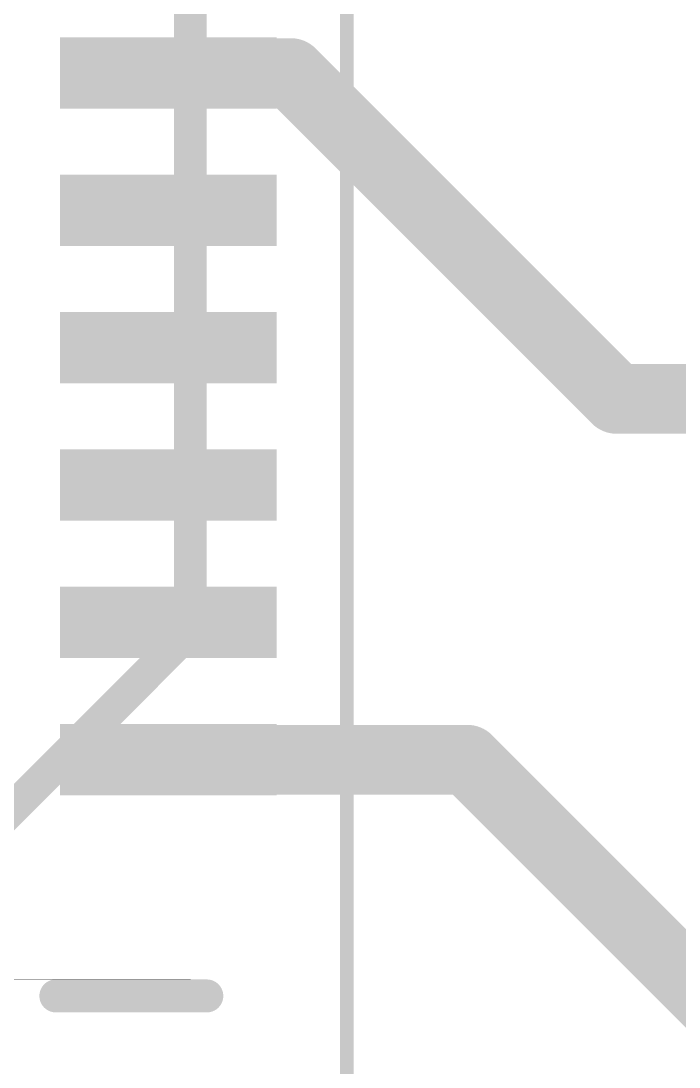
# Model space of a CAD drawing. Extents: x -1.4 to 96, y -1.9 to 20.5.
# Drawn here: x 89.433 to 91.83, y 7.881 to 11.69 of the extents above; entities that cross this region are included whole.
import ezdxf

# ---------------------------------------------------------------- set-up
doc = ezdxf.new("R2010")
doc.units = 0
for name, color, linetype in [('1', 12, 'CONTINUOUS'), ('21', 253, 'CONTINUOUS'), ('39', 12, 'CONTINUOUS'), ('51', 253, 'CONTINUOUS')]:
    doc.layers.add(name, color=color, linetype=linetype)

# ---------------------------------------------------------------- blocks, each defined once
blk = doc.blocks.new('RECT')
blk.add_solid([(-0.5, -0.5), (0.5, -0.5), (-0.5, 0.5), (0.5, 0.5)])

msp = doc.modelspace()

# ---------------------------------------------------------------- linework, layer by layer
at = {"layer": '1', "const_width": 0.254}
for points in [[(90.4167, 11.5), (89.97, 11.5)], [(91.6029, 10.3138), (90.4167, 11.5)], [(93.884, 10.3138), (91.6029, 10.3138)], [(91.0592, 9), (89.97, 9)], [(93.0543, 7.005), (91.0592, 9)]]:
    msp.add_lwpolyline(points, dxfattribs=at)
at = {"layer": '1', "const_width": 0.127}
for points in [[(89.97, 11.5635, 1), (89.97, 11.4365)], [(90.4616, 11.5449, 1), (90.3718, 11.4551)], [(90.4167, 11.4365, 1), (90.4167, 11.5635)], [(91.6029, 10.3773, 1), (91.6029, 10.2503)], [(91.558, 10.2689, 1), (91.6478, 10.3587)], [(89.97, 9.0635, 1), (89.97, 8.9365)], [(91.1041, 9.0449, 1), (91.0143, 8.9551)], [(91.0592, 8.9365, 1), (91.0592, 9.0635)]]:
    msp.add_lwpolyline(points, format="xyb", dxfattribs=at)
at = {"layer": '21', "const_width": 0.12}
msp.add_lwpolyline([(90.11, 8.14), (89.56, 8.14)], dxfattribs=at)
at = {"layer": '21', "const_width": 0.06}
for points in [[(89.56, 8.17, 1), (89.56, 8.11)], [(90.11, 8.11, 1), (90.11, 8.17)]]:
    msp.add_lwpolyline(points, format="xyb", dxfattribs=at)
at = {"layer": '39', "const_width": 0.05}
msp.add_lwpolyline([(90.62, 12.87), (90.62, 7.63)], dxfattribs=at)
at = {"layer": '51'}
for points, const_width in [([(90.05, 12.3), (90.05, 9.47)], 0.12), ([(90.05, 9.47), (88.78, 8.2)], 0.12), ([(90.05, 9.47), (90.05, 8.2)], 0.001), ([(90.05, 8.2), (88.78, 8.2)], 0.001)]:
    msp.add_lwpolyline(points, dxfattribs=dict(at, const_width=const_width))
for points, const_width in [([(90.0712, 9.4488, 1), (90.0288, 9.4912)], 0.06), ([(90.02, 9.47, 1), (90.08, 9.47)], 0.06), ([(90.0503, 9.47, 1), (90.0498, 9.47)], 0.0005), ([(90.0498, 8.2, 1), (90.0503, 8.2)], 0.0005), ([(90.05, 8.1998, 1), (90.05, 8.2003)], 0.0005)]:
    msp.add_lwpolyline(points, format="xyb", dxfattribs=dict(at, const_width=const_width))

# ---------------------------------------------------------------- block references
at = {"layer": '1', "xscale": 0.79, "yscale": 0.26}
for p in [(89.97, 11.5), (89.97, 11), (89.97, 10.5), (89.97, 10), (89.97, 9.5), (89.97, 9)]:
    msp.add_blockref('RECT', p, dxfattribs=at)

doc.saveas('drawing.dxf')
